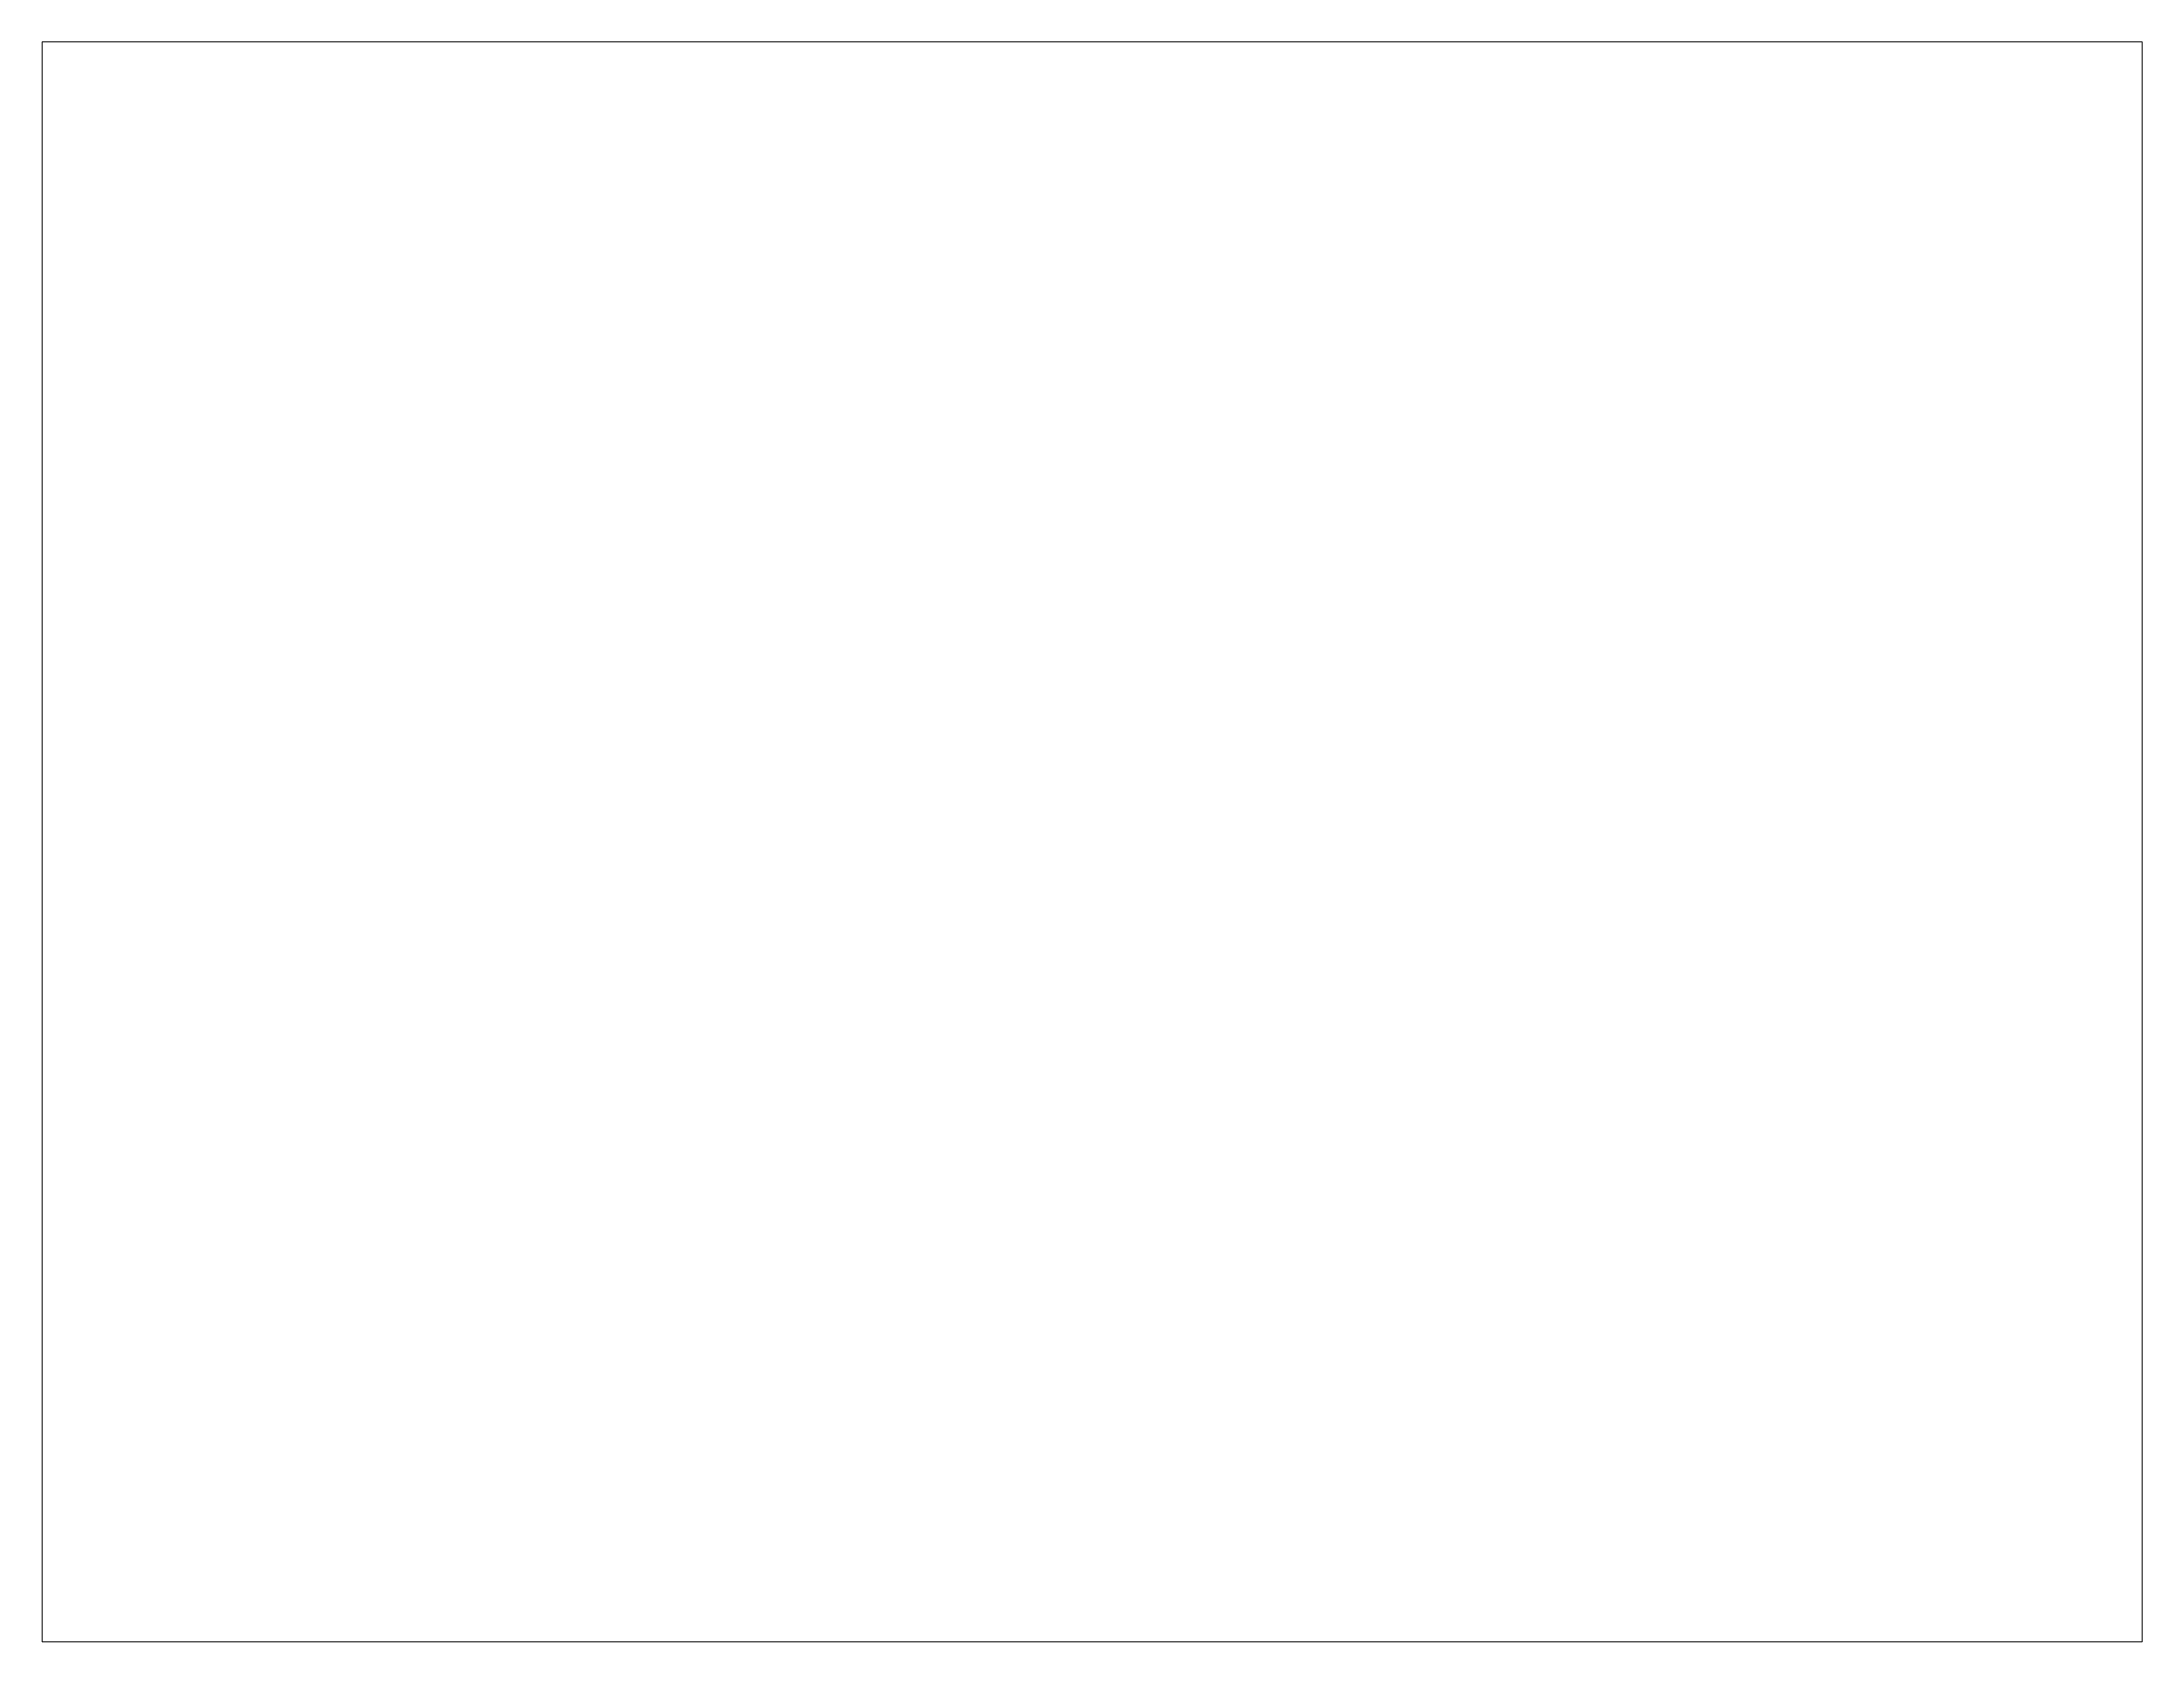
# Paper-space layout 'Лист1' of a CAD drawing. Header units: inches. Extents: x 1.05 to 9.45, y 0.8 to 7.2.
# The model-space entities are those that its viewports show. They can reach past a viewport. Long polylines and large blocks are cut down to what shows.
import ezdxf

# ---------------------------------------------------------------- set-up
doc = ezdxf.new("R2010")
doc.units = ezdxf.units.IN
doc.header["$LTSCALE"] = 0.7
doc.header["$MEASUREMENT"] = 0
doc.styles.get("Standard").update_dxf_attribs({"font": 'romand.shx', "width": 0.8, "oblique": 15, "height": 3.5})

msp = doc.modelspace()

# ---------------------------------------------------------------- texts
at = {"lineweight": 25, "insert": (2046.13, 1045.53), "char_height": 3.5, "attachment_point": 9}
msp.add_mtext('\\A1;', dxfattribs=at)
at = {"lineweight": 25, "insert": (1861.29, 817.57), "char_height": 3.5, "width": 15.7875, "attachment_point": 1}
msp.add_mtext('\\A1;', dxfattribs=at)

psp = doc.layouts.new('Лист1')

# ---------------------------------------------------------------- viewports
at = {"layer": '0', "lineweight": 25}
psp.add_viewport(center=(5.25, 4), size=(8.4, 6.4), view_center_point=(2761.2198, 1190.4216), view_height=1918.839525, dxfattribs=at)

doc.saveas('drawing.dxf')
